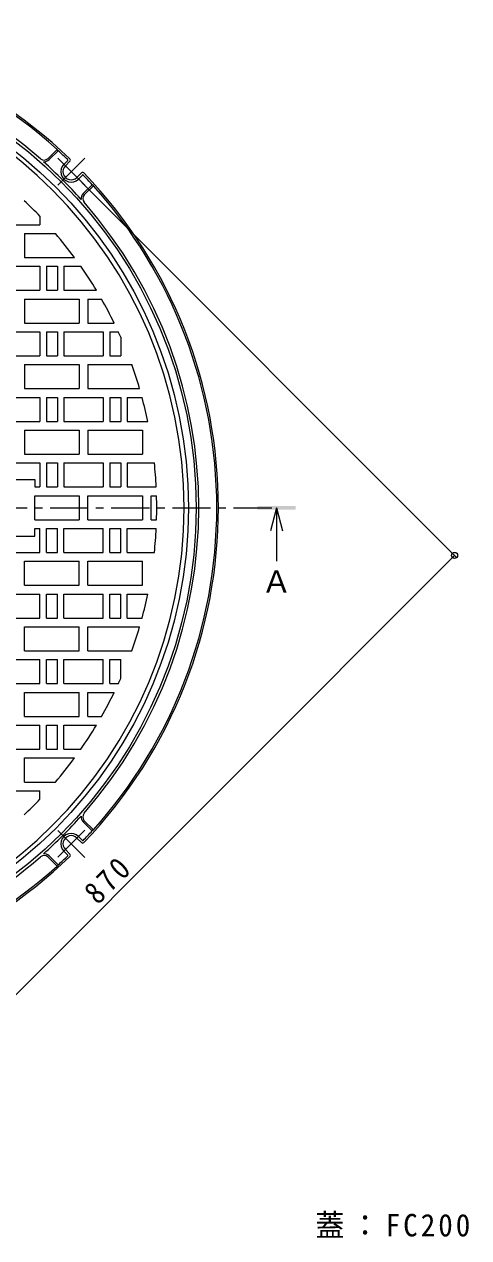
# Model space of a CAD drawing. Units: millimetres, scale not verified. Extents: x -1027 to 1330, y -945 to 927.
# Drawn here: x -249 to 158, y -237 to 874 of the extents above; entities that cross this region are included whole.
import ezdxf
from ezdxf.enums import TextEntityAlignment as Align

# ---------------------------------------------------------------- set-up
doc = ezdxf.new("R2010")
doc.units = ezdxf.units.MM
doc.header["$LTSCALE"] = 7
doc.header["$PDMODE"] = 32
doc.header["$PDSIZE"] = 5.6
doc.linetypes.add('CHAIN1', pattern=[8, 5, -1, 1, -1])
for name, color, linetype, lineweight in [('0-1_躯体', 2, 'Continuous', 9), ('0-2_仕上', 3, 'Continuous', 9), ('0-4_その他', 7, 'Continuous', 9), ('0-5_寸法', 7, 'Continuous', 9)]:
    doc.layers.add(name, color=color, linetype=linetype, lineweight=lineweight)
doc.styles.add('ＭＳ ゴシック', font='')
doc.styles.get('ＭＳ ゴシック').set_extended_font_data('MS Gothic')

msp = doc.modelspace()

# ---------------------------------------------------------------- linework, layer by layer
at = {"layer": '0-1_躯体'}
for p, q in [((-227.389, 750.728), (-219.031, 759.086)), ((-212.931, 745.387), (-209.334, 748.984)), ((-211.516, 743.973), (-207.339, 748.15)), ((-200.91, 733.366), (-196.732, 737.544)), ((-199.496, 731.952), (-195.899, 735.549)), ((-195.215, 718.555), (-187.015, 726.755)), ((-194.155, 717.494), (-185.797, 725.852)), ((-185.797, 725.852), (-187.015, 726.755)), ((-194.155, 144.662), (-185.797, 136.304)), ((-195.215, 143.602), (-187.015, 135.401)), ((-185.797, 136.304), (-187.015, 135.401)), ((-200.91, 128.79), (-196.732, 124.613)), ((-199.496, 130.204), (-195.899, 126.608)), ((-227.389, 111.428), (-219.031, 103.07)), ((-212.931, 116.769), (-209.334, 113.173)), ((-211.516, 118.183), (-207.339, 114.006))]:
    msp.add_line(p, q, dxfattribs=at)
at = {"layer": '0-1_躯体', "linetype": 'CHAIN1'}
for p, q in [((-193.739, 751.144), (-218.687, 726.195)), ((-193.739, 726.195), (-218.687, 751.144)), ((-193.739, 111.013), (-218.687, 135.961)), ((-193.739, 135.961), (-218.687, 111.013))]:
    msp.add_line(p, q, dxfattribs=at)
at = {"layer": '0-1_躯体'}
for points in [[(-226.328, 749.667), (-218.128, 757.868), (-219.031, 759.086)], [(-226.328, 112.489), (-218.128, 104.289), (-219.031, 103.07)]]:
    msp.add_lwpolyline(points, dxfattribs=at)
for radius in [422, 415]:
    msp.add_circle((-513.805, 431.078), radius, dxfattribs=at)
for centre, radius, start, end in [((-513.805, 431.078), 442.5, 46.16939, 133.83061), ((-513.805, 431.078), 441, 48.05461, 131.94537), ((-513.805, 431.078), 424.5, 48.80472, 131.19527), ((-513.805, 431.078), 440.7, 46.30168, 47.8614), ((-230.924, 754.263), 5, 228.80435, 314.9996), ((-230.924, 754.263), 6.5, 263.92749, 315.00031), ((-513.805, 431.078), 424.2, 41.70039, 48.29961), ((-206.213, 738.67), 9.5, 134.99979, 315.00043), ((-209.688, 749.337), 0.5, 315, 46.30086), ((-208.4, 749.211), 1.5, 315.00134, 46.16969), ((-206.213, 738.67), 7.5, 135, 315.00027), ((-195.672, 736.483), 1.5, 43.83162, 135), ((-195.545, 735.195), 0.5, 43.69914, 135), ((-513.805, 431.078), 440.7, 42.13858, 43.6983), ((-513.805, 431.078), 442.5, 316.16939, 43.83061), ((-513.805, 431.078), 441, 0, 41.94537), ((-190.619, 713.958), 6.5, 135, 186.07246), ((-190.619, 713.958), 5, 134.9996, 221.19484), ((-513.805, 431.078), 424.5, 318.80475, 41.19528), ((-513.805, 431.078), 441, 318.05463, 0), ((-513.805, 431.078), 424.2, 311.70039, 318.29961), ((-190.619, 148.198), 6.5, 173.92754, 225), ((-190.619, 148.198), 5, 138.80516, 225.0004), ((-513.805, 431.078), 440.7, 316.3017, 317.86142), ((-206.213, 123.487), 9.5, 44.99957, 225.00021), ((-206.213, 123.487), 7.5, 44.99973, 225), ((-195.672, 125.673), 1.5, 225, 316.16838), ((-195.545, 126.961), 0.5, 225, 316.30086), ((-513.805, 431.078), 442.5, 271.10565, 313.83061), ((-513.805, 431.078), 424.5, 272.86932, 311.19528), ((-230.924, 107.893), 5, 45.0004, 131.19565), ((-230.924, 107.893), 6.5, 44.99969, 96.07251), ((-513.805, 431.078), 440.7, 312.1386, 313.69832), ((-209.688, 112.819), 0.5, 313.69914, 45), ((-208.4, 112.945), 1.5, 313.83031, 44.99866), ((-513.805, 431.078), 441, 272.14422, 311.94539)]:
    msp.add_arc(centre, radius, start, end, dxfattribs=at)
at = {"layer": '0-2_仕上'}
for p, q in [((-234.805, 697.827), (-234.805, 690.078)), ((-248.805, 682.078), (-248.805, 660.078)), ((-248.805, 682.078), (-220.556, 682.078)), ((-248.805, 660.078), (-203.072, 660.078)), ((-228.805, 652.078), (-228.805, 630.078)), ((-212.805, 652.078), (-212.805, 630.078)), ((-212.805, 652.078), (-197.332, 652.078)), ((-270.805, 630.078), (-234.805, 630.078)), ((-248.805, 622.078), (-198.804, 622.078)), ((-228.805, 630.078), (-218.805, 630.078)), ((-212.805, 630.078), (-183.056, 630.078)), ((-198.804, 622.078), (-198.804, 600.078)), ((-190.805, 622.078), (-190.805, 600.078)), ((-190.805, 622.078), (-178.372, 622.078)), ((-190.805, 600.078), (-166.767, 600.078)), ((-228.805, 592.078), (-228.805, 570.078)), ((-212.805, 592.078), (-212.805, 570.078)), ((-170.805, 592.078), (-162.985, 592.078)), ((-160.805, 587.241), (-160.805, 570.078)), ((-270.805, 570.078), (-234.805, 570.078)), ((-228.805, 570.078), (-218.805, 570.078)), ((-212.805, 570.078), (-176.805, 570.078)), ((-248.805, 562.078), (-198.804, 562.078)), ((-198.804, 562.078), (-198.804, 540.078)), ((-190.805, 562.078), (-190.805, 540.078)), ((-190.805, 562.078), (-150.714, 562.078)), ((-190.805, 540.078), (-143.515, 540.078)), ((-228.805, 532.078), (-228.805, 510.078)), ((-212.805, 532.078), (-212.805, 510.078)), ((-170.805, 532.078), (-170.805, 510.078)), ((-154.805, 532.078), (-154.805, 510.078)), ((-154.805, 532.078), (-141.253, 532.078)), ((-270.805, 510.078), (-234.805, 510.078)), ((-248.805, 502.078), (-198.804, 502.078)), ((-228.805, 510.078), (-218.805, 510.078)), ((-212.805, 510.078), (-176.805, 510.078)), ((-198.804, 502.078), (-198.804, 480.078)), ((-190.805, 502.078), (-140.805, 502.078)), ((-170.805, 510.078), (-160.805, 510.078)), ((-154.805, 510.078), (-135.976, 510.078)), ((-140.805, 502.078), (-140.805, 480.078)), ((-228.805, 472.078), (-228.805, 450.078)), ((-212.805, 472.078), (-212.805, 450.078)), ((-170.805, 472.078), (-170.805, 450.078)), ((-154.805, 472.078), (-154.805, 450.078)), ((-154.805, 472.078), (-129.988, 472.078)), ((-270.573, 457.078), (-239.574, 457.078)), ((-239.574, 457.078), (-239.574, 450.078)), ((-239.574, 450.078), (-234.805, 450.078)), ((-228.805, 450.078), (-218.805, 450.078)), ((-212.805, 450.078), (-176.805, 450.078)), ((-170.805, 450.078), (-160.805, 450.078)), ((-154.805, 450.078), (-128.273, 450.078)), ((-239.574, 442.078), (-198.804, 442.078)), ((-239.574, 420.078), (-239.574, 442.078)), ((-198.804, 442.078), (-198.804, 420.078)), ((-190.805, 442.078), (-140.805, 442.078)), ((-190.805, 420.078), (-190.805, 442.078)), ((-140.805, 442.078), (-140.805, 420.078)), ((-132.805, 442.078), (-127.961, 442.078)), ((-132.805, 420.078), (-132.805, 442.078)), ((-239.574, 420.078), (-198.804, 420.078)), ((-239.574, 412.078), (-234.805, 412.078)), ((-239.574, 405.078), (-239.574, 412.078)), ((-228.805, 390.078), (-228.805, 412.078)), ((-228.805, 412.078), (-218.805, 412.078)), ((-212.805, 390.078), (-212.805, 412.078)), ((-212.805, 412.078), (-176.805, 412.078)), ((-190.805, 420.078), (-140.805, 420.078)), ((-170.805, 390.078), (-170.805, 412.078)), ((-170.805, 412.078), (-160.805, 412.078)), ((-154.805, 390.078), (-154.805, 412.078)), ((-154.805, 412.078), (-128.273, 412.078)), ((-132.805, 420.078), (-127.961, 420.078)), ((-270.573, 405.078), (-239.574, 405.078)), ((-154.805, 390.078), (-129.988, 390.078)), ((-198.804, 360.078), (-198.804, 382.078)), ((-140.805, 360.078), (-140.805, 382.078)), ((-248.805, 360.078), (-198.804, 360.078)), ((-190.805, 360.078), (-140.805, 360.078)), ((-270.805, 352.078), (-234.805, 352.078)), ((-228.805, 330.078), (-228.805, 352.078)), ((-228.805, 352.078), (-218.805, 352.078)), ((-212.805, 330.078), (-212.805, 352.078)), ((-212.805, 352.078), (-176.805, 352.078)), ((-170.805, 330.078), (-170.805, 352.078)), ((-170.805, 352.078), (-160.805, 352.078)), ((-154.805, 330.078), (-154.805, 352.078)), ((-154.805, 352.078), (-135.976, 352.078)), ((-198.804, 300.078), (-198.804, 322.078)), ((-190.805, 300.078), (-190.805, 322.078)), ((-190.805, 322.078), (-143.515, 322.078)), ((-154.805, 330.078), (-141.253, 330.078)), ((-248.805, 300.078), (-198.804, 300.078)), ((-190.805, 300.078), (-150.714, 300.078)), ((-270.805, 292.078), (-234.805, 292.078)), ((-228.805, 270.078), (-228.805, 292.078)), ((-228.805, 292.078), (-218.805, 292.078)), ((-212.805, 270.078), (-212.805, 292.078)), ((-212.805, 292.078), (-176.805, 292.078)), ((-160.805, 274.915), (-160.805, 292.078)), ((-170.805, 270.078), (-162.985, 270.078)), ((-198.804, 240.078), (-198.804, 262.078)), ((-190.805, 240.078), (-190.805, 262.078)), ((-190.805, 262.078), (-166.767, 262.078)), ((-248.805, 240.078), (-198.804, 240.078)), ((-190.805, 240.078), (-178.372, 240.078)), ((-270.805, 232.078), (-234.805, 232.078)), ((-228.805, 210.078), (-228.805, 232.078)), ((-228.805, 232.078), (-218.805, 232.078)), ((-212.805, 210.078), (-212.805, 232.078)), ((-212.805, 232.078), (-183.056, 232.078)), ((-248.805, 180.078), (-248.805, 202.078)), ((-248.805, 202.078), (-203.072, 202.078)), ((-212.805, 210.078), (-197.332, 210.078)), ((-248.805, 180.078), (-220.556, 180.078)), ((-234.805, 164.329), (-234.805, 172.079))]:
    msp.add_line(p, q, dxfattribs=at)
at = {"layer": '0-2_仕上', "linetype": 'CHAIN1'}
msp.add_line((-1009.529, 431.078), (-18.081, 431.078), dxfattribs=at)
at = {"layer": '0-2_仕上'}
for points in [[(-270.805, 712.078), (-270.805, 690.078), (-234.805, 690.078)], [(-270.805, 652.078), (-234.805, 652.078), (-234.805, 630.078)], [(-228.805, 652.078), (-218.805, 652.078), (-218.805, 630.078)], [(-248.805, 622.078), (-248.805, 600.078), (-198.804, 600.078)], [(-270.805, 592.078), (-234.805, 592.078), (-234.805, 570.078)], [(-228.805, 592.078), (-218.805, 592.078), (-218.805, 570.078)], [(-212.805, 592.078), (-176.805, 592.078), (-176.805, 570.078)], [(-170.805, 592.078), (-170.805, 570.078), (-160.805, 570.078)], [(-248.805, 562.078), (-248.805, 540.078), (-198.804, 540.078)], [(-270.805, 532.078), (-234.805, 532.078), (-234.805, 510.078)], [(-228.805, 532.078), (-218.805, 532.078), (-218.805, 510.078)], [(-212.805, 532.078), (-176.805, 532.078), (-176.805, 510.078)], [(-170.805, 532.078), (-160.805, 532.078), (-160.805, 510.078)], [(-248.805, 502.078), (-248.805, 480.078), (-198.804, 480.078)], [(-190.805, 502.078), (-190.805, 480.078), (-140.805, 480.078)], [(-270.805, 472.078), (-234.805, 472.078), (-234.805, 450.078)], [(-228.805, 472.078), (-218.805, 472.078), (-218.805, 450.078)], [(-212.805, 472.078), (-176.805, 472.078), (-176.805, 450.078)], [(-170.805, 472.078), (-160.805, 472.078), (-160.805, 450.078)], [(-270.805, 390.078), (-234.805, 390.078), (-234.805, 412.078)], [(-228.805, 390.078), (-218.805, 390.078), (-218.805, 412.078)], [(-212.805, 390.078), (-176.805, 390.078), (-176.805, 412.078)], [(-170.805, 390.078), (-160.805, 390.078), (-160.805, 412.078)], [(-248.805, 360.078), (-248.805, 382.078), (-198.804, 382.078)], [(-190.805, 360.078), (-190.805, 382.078), (-140.805, 382.078)], [(-270.805, 330.078), (-234.805, 330.078), (-234.805, 352.078)], [(-228.805, 330.078), (-218.805, 330.078), (-218.805, 352.078)], [(-212.805, 330.078), (-176.805, 330.078), (-176.805, 352.078)], [(-170.805, 330.078), (-160.805, 330.078), (-160.805, 352.078)], [(-248.805, 300.078), (-248.805, 322.078), (-198.804, 322.078)], [(-270.805, 270.078), (-234.805, 270.078), (-234.805, 292.078)], [(-228.805, 270.078), (-218.805, 270.078), (-218.805, 292.078)], [(-212.805, 270.078), (-176.805, 270.078), (-176.805, 292.078)], [(-170.805, 270.078), (-170.805, 292.078), (-160.805, 292.078)], [(-248.805, 240.078), (-248.805, 262.078), (-198.804, 262.078)], [(-270.805, 210.078), (-234.805, 210.078), (-234.805, 232.078)], [(-228.805, 210.078), (-218.805, 210.078), (-218.805, 232.078)], [(-270.805, 150.078), (-270.805, 172.079), (-234.805, 172.079)]]:
    msp.add_lwpolyline(points, dxfattribs=at)
for radius, start, end in [(411, 0, 180), (386, 43.71404, 46.71727), (386, 36.38898, 40.56111), (386, 31.03381, 34.92744), (386, 25.9651, 29.65779), (386, 23.86403, 24.65154), (386, 16.4025, 19.83899), (386, 11.80978, 15.16846), (386, 2.8214, 6.09734), (386, 358.36701, 1.63301), (411, 180, 0), (386, 353.90266, 357.1786), (386, 344.83154, 348.19022), (386, 340.16101, 343.5975), (386, 335.34846, 336.13597), (386, 330.34221, 334.0349), (386, 325.07256, 328.96619), (386, 319.43889, 323.61102), (386, 313.28273, 316.28596)]:
    msp.add_arc((-513.805, 431.078), radius, start, end, dxfattribs=at)
at = {"layer": '0-4_その他'}
for p, q in [((146.494, 385.959), (-196.314, 728.77)), ((-470.177, -227.736), (145.009, 387.444))]:
    msp.add_line(p, q, dxfattribs=at)
msp.add_point((145.009, 387.444), dxfattribs=at)
at = {"layer": '0-5_寸法', "color": 4}
for q in [(-23.681, 410.078), (-18.081, 382.078), (-12.481, 410.078)]:
    msp.add_line((-18.081, 431.078), q, dxfattribs=at)
msp.add_solid([(-35.581, 429.328), (-0.581, 429.328), (-35.581, 432.828), (-0.581, 432.828)], dxfattribs=at)

# ---------------------------------------------------------------- texts
at = {"layer": '0-4_その他', "color": 2, "insert": (-181.64, 66.737), "char_height": 20.53, "attachment_point": 7, "rotation": 45, "style": 'ＭＳ ゴシック'}
msp.add_mtext('\\T1.27;\\W0.9;870', dxfattribs=at)
at = {"layer": '0-5_寸法', "color": 2, "style": 'ＭＳ ゴシック'}
msp.add_text('Ａ', height=20.53, dxfattribs=at).set_placement((-32.081, 347.078), align=Align.BOTTOM_LEFT)
at = {"layer": '0-5_寸法', "color": 2, "insert": (17.508, -237.018), "char_height": 20.53, "attachment_point": 7, "style": 'ＭＳ ゴシック'}
msp.add_mtext('\\T1.21;\\W0.95;蓋：FC200', dxfattribs=at)

doc.saveas('drawing.dxf')
